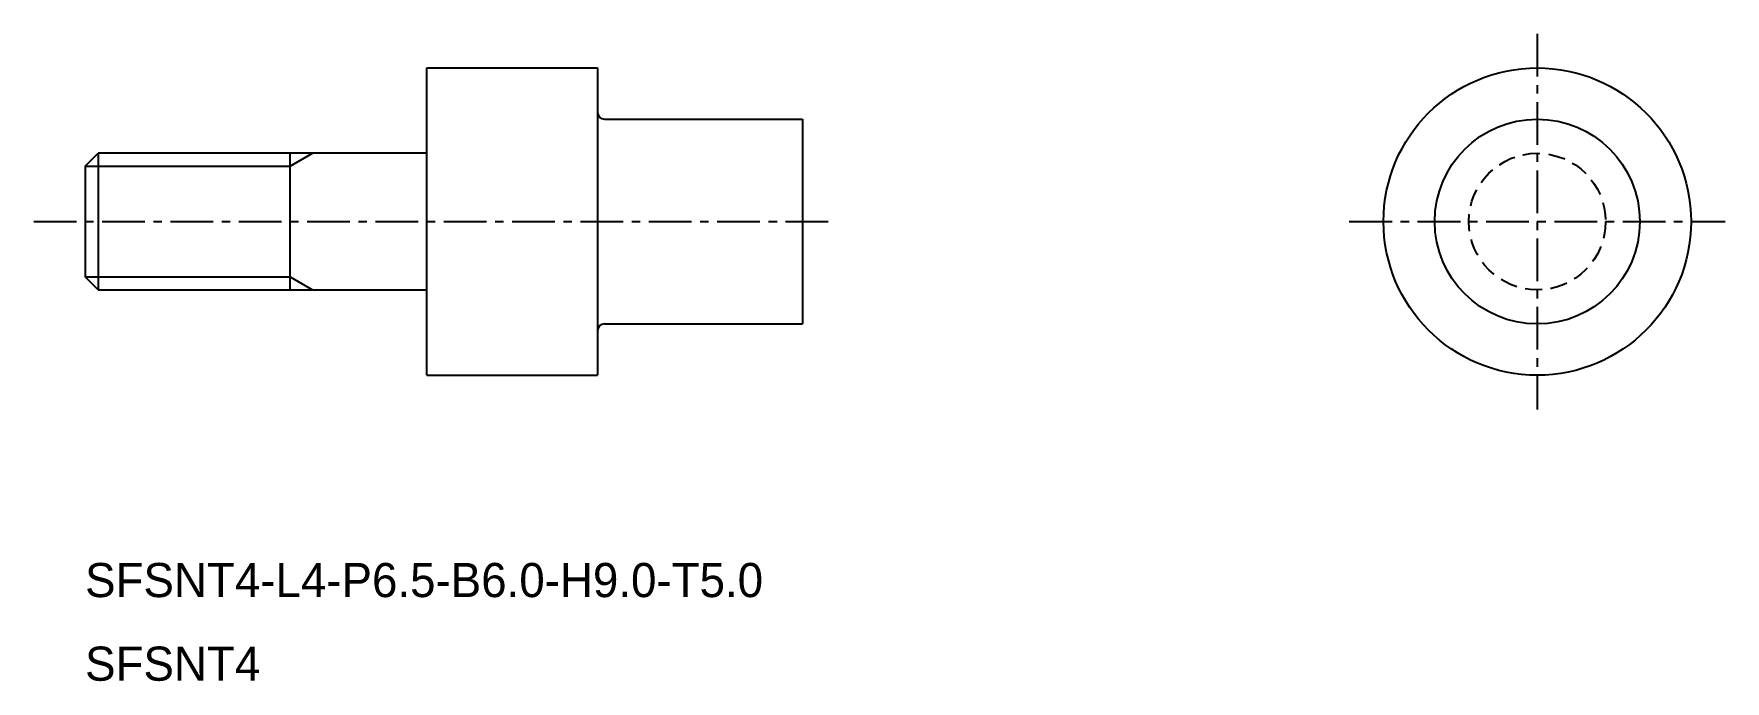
# Model space of a CAD drawing. Extents: x -1120.3 to -1070.8, y -640.5 to -621.6.
import ezdxf

# ---------------------------------------------------------------- set-up
doc = ezdxf.new("R2010")
doc.units = 0
doc.linetypes.add('CENTER', pattern=[2, 1.25, -0.25, 0.25, -0.25])
doc.linetypes.add('DASHED', pattern=[0.75, 0.5, -0.25])
doc.layers.get('0').update_dxf_attribs({"linetype": 'CONTINUOUS'})
doc.layers.add('CENTER', color=1, linetype='CENTER')

msp = doc.modelspace()

# ---------------------------------------------------------------- linework, layer by layer
at = {"color": 7, "linetype": 'CONTINUOUS'}
for p, q in [((-1108.787, -622.578), (-1103.787, -622.578)), ((-1108.787, -631.578), (-1108.787, -622.578)), ((-1103.787, -622.578), (-1103.787, -631.578)), ((-1103.587, -624.078), (-1097.787, -624.078)), ((-1097.787, -624.078), (-1097.787, -630.078)), ((-1118.787, -625.457), (-1118.408, -625.078)), ((-1108.787, -625.078), (-1118.408, -625.078)), ((-1118.408, -625.078), (-1118.408, -629.078)), ((-1112.787, -629.078), (-1112.787, -625.078)), ((-1118.787, -625.457), (-1118.787, -628.699)), ((-1118.408, -629.078), (-1118.787, -628.699)), ((-1118.408, -629.078), (-1108.787, -629.078)), ((-1103.587, -630.078), (-1097.787, -630.078)), ((-1108.787, -631.578), (-1103.787, -631.578))]:
    msp.add_line(p, q, dxfattribs=at)
at = {"color": 3}
for p, q in [((-1112.787, -625.457), (-1112.131, -625.078)), ((-1118.787, -625.457), (-1112.787, -625.457)), ((-1118.787, -628.699), (-1112.787, -628.699)), ((-1112.787, -628.699), (-1112.131, -629.078))]:
    msp.add_line(p, q, dxfattribs=at)
at = {"color": 7, "linetype": 'CONTINUOUS'}
for radius in [4.5, 3]:
    msp.add_circle((-1076.287, -627.078), radius, dxfattribs=at)
at = {"color": 3, "linetype": 'DASHED'}
msp.add_circle((-1076.287, -627.078), 2, dxfattribs=at)
at = {"color": 7, "linetype": 'CONTINUOUS'}
for centre, start, end in [((-1103.587, -623.878), 180, 270), ((-1103.587, -630.278), 90, 180)]:
    msp.add_arc(centre, 0.2, start, end, dxfattribs=at)
at = {"layer": 'CENTER', "color": 1, "linetype": 'CENTER'}
for p, q in [((-1076.287, -621.578), (-1076.287, -632.578)), ((-1120.287, -627.078), (-1096.787, -627.078)), ((-1081.787, -627.078), (-1070.787, -627.078))]:
    msp.add_line(p, q, dxfattribs=at)

# ---------------------------------------------------------------- texts
at = {"color": 7, "linetype": 'CONTINUOUS'}
for s, p in [('SFSNT4-L4-P6.5-B6.0-H9.0-T5.0', (-1118.787, -638.078)), ('SFSNT4', (-1118.787, -640.527))]:
    msp.add_text(s, height=1, dxfattribs=at).set_placement(p)

doc.saveas('drawing.dxf')
